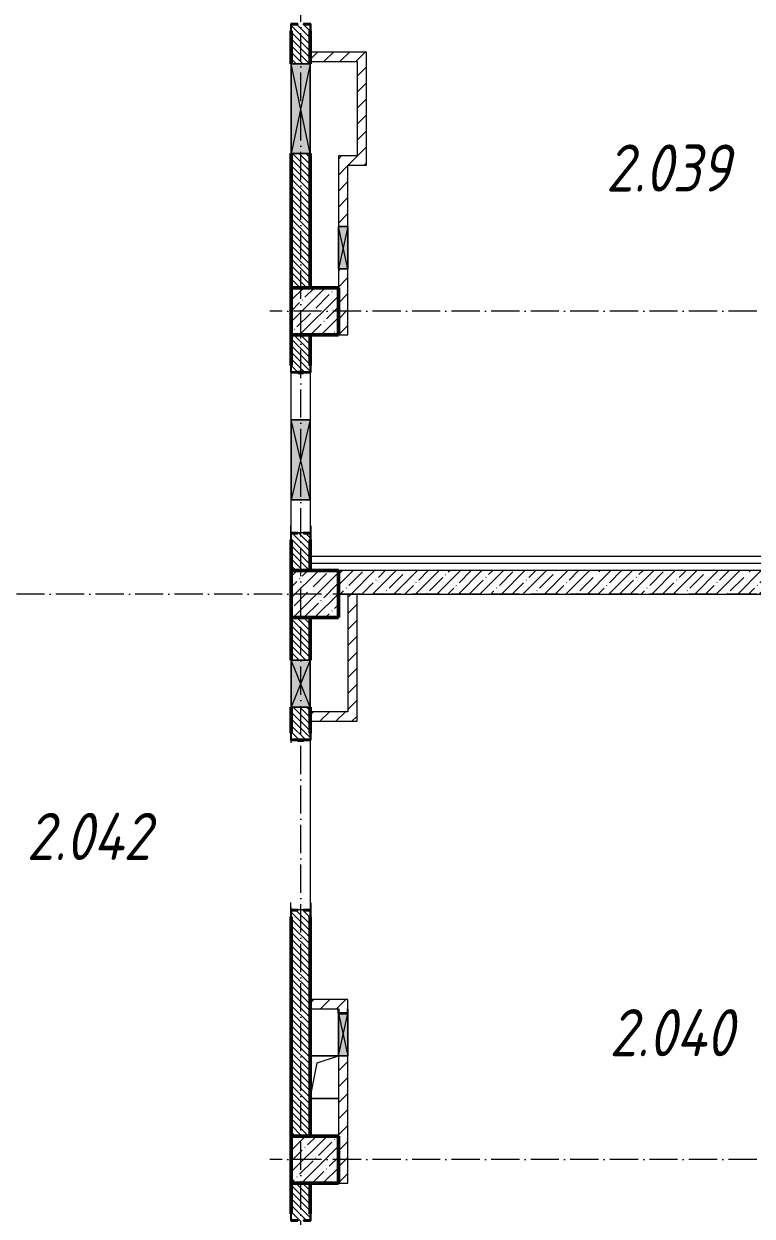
# Model space of a CAD drawing. Header units: millimetres. Extents: x -213536 to 1564669, y -45299 to 942238.
# Drawn here: x 74819 to 82552, y 468747 to 481397 of the extents above; entities that cross this region are included whole.
import ezdxf

# ---------------------------------------------------------------- set-up
doc = ezdxf.new("R2010")
doc.units = ezdxf.units.MM
doc.linetypes.add('50_200_ШТРИХ_1Т_ш5_п1_п1_', pattern=[700, 500, -100, 0, -100])
for name, color, linetype, lineweight in [('3.1) ЖБ окна 1.2 м', 102, 'Continuous', 30), ('A-DETL-____-OTLN-4', 7, 'Continuous', 18), ('A-DETL-GENF-OTLN', 7, 'Continuous', 9), ('A-FLOR-____-OTLN', 7, 'Continuous', 9), ('A-GENM-____-MCUT', 7, 'Continuous', 25), ('A-GENM-____-OTLN', 7, 'Continuous', 9), ('A-GENM-____-OTLN-1', 7, 'Continuous', 25), ('A-GLAZ-____-OTLN', 7, 'Continuous', 9), ('A-WALL-____-MCUT-1', 7, 'Continuous', 9), ('A-WALL-____-MCUT-2', 7, 'Continuous', 50), ('A-WALL-____-PATT-1', 7, 'Continuous', 9), ('A-WALL-FNSH-MCUT-1', 7, 'Continuous', 9), ('I-WALL-____-OTLN', 7, 'Continuous', 9), ('S-COLS-____-MCUT', 7, 'Continuous', 50), ('S-COLS-____-OTLN', 7, 'Continuous', 9), ('S-GRID-____-OTLN-1', 7, '50_200_ШТРИХ_1Т_ш5_п1_п1_', 9), ('Марки помещений', 7, 'Continuous', 9)]:
    doc.layers.add(name, color=color, linetype=linetype, lineweight=lineweight)
doc.styles.add('ISOCPEUR_I_3', font='isocpeui.ttf', dxfattribs={"width": 0.85, "height": 2.2})
pattern_1 = [(45, (-15591.66, 459015.94), (-84.85281, 84.85281), [])]
pattern_2 = [(135, (-15591.663, 459015.94), (-35.35534, -35.35534), [])]

# ---------------------------------------------------------------- blocks, each defined once
blk = doc.blocks.new('BSC_Колонна _Прямоугольная - 500х500-V25-АР1_План отверстий 2 этажа в осях 1-64_А-ГГ')
at = {"layer": 'S-COLS-____-OTLN'}
h = blk.add_hatch(dxfattribs=at)
h.set_pattern_fill('FP_54', color=256, style=0, pattern_type=2)
h.set_pattern_definition([(45, (-93500, -16331.04), (-114.04925, 114.04925), []), (45, (-93385.95, -16331.04), (-114.04925, 114.04925), [201.613, -40.323, 3.353, -36.97])])
h.paths.add_polyline_path([(-250, -250), (250, -250), (250, 250), (-250, 250)], flags=0)
at = {"layer": 'S-COLS-____-MCUT'}
for p, q in [((250, 250), (-250, 250)), ((-250, 250), (-250, -250)), ((250, -250), (250, 250)), ((-250, -250), (250, -250))]:
    blk.add_line(p, q, dxfattribs=at)
blk = doc.blocks.new('BSC_Колонна _Прямоугольная - 500х500-V33-АР1_План отверстий 2 этажа в осях 1-64_А-ГГ')
at = {"layer": 'S-COLS-____-OTLN'}
h = blk.add_hatch(dxfattribs=at)
h.set_pattern_fill('FP_62', color=256, style=0, pattern_type=2)
h.set_pattern_definition([(45, (-93500, -19331.04), (-114.04925, 114.04925), []), (45, (-93385.95, -19331.04), (-114.04925, 114.04925), [201.613, -40.323, 3.353, -36.97])])
h.paths.add_polyline_path([(-250, -250), (250, -250), (250, 250), (-250, 250)], flags=0)
at = {"layer": 'S-COLS-____-MCUT'}
for p, q in [((250, 250), (-250, 250)), ((-250, 250), (-250, -250)), ((250, -250), (250, 250)), ((-250, -250), (250, -250))]:
    blk.add_line(p, q, dxfattribs=at)
blk = doc.blocks.new('BSC_Колонна _Прямоугольная - 500х500-V76-АР1_План отверстий 2 этажа в осях 1-64_А-ГГ')
at = {"layer": 'S-COLS-____-OTLN'}
h = blk.add_hatch(dxfattribs=at)
h.set_pattern_fill('FP_105', color=256, style=0, pattern_type=2)
h.set_pattern_definition([(45, (-93500, -10331.04), (-114.04925, 114.04925), []), (45, (-93385.95, -10331.04), (-114.04925, 114.04925), [201.613, -40.323, 3.353, -36.97])])
h.paths.add_polyline_path([(-250, -250), (250, -250), (250, 250), (-250, 250)], flags=0)
at = {"layer": 'S-COLS-____-MCUT'}
for p, q in [((250, 250), (-250, 250)), ((-250, 250), (-250, -250)), ((250, -250), (250, 250)), ((-250, -250), (250, -250))]:
    blk.add_line(p, q, dxfattribs=at)
blk = doc.blocks.new('АР_Перемычка - АР_Перемычка-28448550-АР1_План отверстий 2 этажа в осях 1-64_А-ГГ')
at = {"layer": 'A-GENM-____-OTLN'}
blk.add_line((-350, -100), (-342, -100), dxfattribs=at)
blk = doc.blocks.new('Фахверк_СКБ_Уголок - 200_3960-28268576-АР1_План отверстий 2 этажа в осях 1-64_А-ГГ')
at = {"layer": 'A-GENM-____-MCUT'}
for p, q in [((200, 156), (125, 156)), ((125, 156), (125, 81)), ((131, 81), (131, 150)), ((131, 150), (200, 150)), ((200, 150), (200, 156)), ((125, 81), (131, 81)), ((131, 19), (125, 19)), ((125, 19), (125, -56)), ((131, -50), (131, 19)), ((125, -56), (200, -56)), ((200, -50), (131, -50)), ((200, -56), (200, -50))]:
    blk.add_line(p, q, dxfattribs=at)
blk = doc.blocks.new('154_Стойка_СКБ_Уголок - СМ-2480_200-28346303-АР1_План отверстий 2 этажа в осях 1-64_А-ГГ')
at = {"layer": 'A-GENM-____-MCUT'}
for p, q in [((125, 156), (125, 81)), ((200, 156), (125, 156)), ((131, 81), (131, 150)), ((131, 150), (200, 150)), ((200, 150), (200, 156)), ((125, 81), (131, 81)), ((131, 19), (125, 19)), ((125, 19), (125, -56)), ((131, -50), (131, 19)), ((125, -56), (200, -56)), ((200, -50), (131, -50)), ((200, -56), (200, -50))]:
    blk.add_line(p, q, dxfattribs=at)
blk = doc.blocks.new('Стойка_Влож_Полоса боковая - Полоса-28213942-АР1_План отверстий 2 этажа в осях 1-64_А-ГГ')
at = {"layer": 'A-GENM-____-OTLN'}
for p, q in [((-5, 60), (0, 60)), ((-5, -60), (-5, 60)), ((0, 31), (0, -31)), ((0, -60), (-5, -60))]:
    blk.add_line(p, q, dxfattribs=at)
blk = doc.blocks.new('Стойка_Влож_Уголок_Опорный - Уголок-28213941-АР1_План отверстий 2 этажа в осях 1-64_А-ГГ')
at = {"layer": 'A-GENM-____-OTLN'}
for p, q in [((-212, -6), (-212, 0)), ((0, 0), (0, -6)), ((-212, -75), (-212, -6)), ((-212, -6), (-206, -6)), ((-212, -75), (-206, -75)), ((-6, -6), (0, -6)), ((-6, -75), (0, -75)), ((0, -6), (0, -75))]:
    blk.add_line(p, q, dxfattribs=at)
blk = doc.blocks.new('АР_Перемычка - АР_Перемычка-28444941-АР1_План отверстий 2 этажа в осях 1-64_А-ГГ')
at = {"layer": 'A-GENM-____-OTLN'}
blk.add_line((-400, -100), (-392, -100), dxfattribs=at)
blk = doc.blocks.new('AR_Отверстие прямоугольное _в плите_ - AR_Отверстие прямоугольное _в плите_-30552603-АР1_План отверстий 2 этажа в осях 1-64_А-ГГ')
at = {"layer": 'A-GENM-____-OTLN'}
for p, q in [((150, 225), (-150, 225)), ((-150, -225), (-75, 150)), ((-75, 150), (150, 225)), ((-150, -225), (150, -225))]:
    blk.add_line(p, q, dxfattribs=at)
blk = doc.blocks.new('AR_Отверстие прямоугольное _в стене_ - AR_Отверстие прямоугольное _в стене__ОВ-36797345-АР1_План отверстий 2 этажа в осях 1-64_А-ГГ')
at = {"layer": 'A-GLAZ-____-OTLN'}
blk.add_hatch(color=256, dxfattribs=at).paths.add_polyline_path([(-225, 47), (-225, -50), (225, -50), (225, 50), (-225, 50)], flags=0)
at = {"layer": 'A-DETL-GENF-OTLN'}
for p, q in [((-225, -50), (-225, 50)), ((-225, 50), (225, 50)), ((225, 50), (-225, -50)), ((-225, 50), (225, -50)), ((225, 50), (-225, 50)), ((-225, 50), (-225, -50)), ((225, -50), (-225, -50)), ((-225, -50), (225, -50))]:
    blk.add_line(p, q, dxfattribs=at)
blk = doc.blocks.new('AR_Отверстие прямоугольное _в стене_ - AR_Отверстие прямоугольное _в стене__ОВ-36854413-АР1_План отверстий 2 этажа в осях 1-64_А-ГГ')
at = {"layer": 'A-GLAZ-____-OTLN'}
blk.add_hatch(color=256, dxfattribs=at).paths.add_polyline_path([(225, -50), (225, 50), (-225, 50), (-225, -50)], flags=0)
at = {"layer": 'A-DETL-GENF-OTLN'}
for p, q in [((-225, -50), (-225, 50)), ((-225, 50), (225, 50)), ((225, 50), (-225, -50)), ((-225, 50), (225, -50)), ((225, 50), (-225, 50)), ((-225, 50), (-225, -50)), ((225, 50), (225, -50)), ((225, -50), (225, 50)), ((225, -50), (-225, -50)), ((-225, -50), (225, -50))]:
    blk.add_line(p, q, dxfattribs=at)
blk = doc.blocks.new('AR_Отверстие прямоугольное _в стене_ - AR_Отверстие прямоугольное _в стене__ОВ-36854551-АР1_План отверстий 2 этажа в осях 1-64_А-ГГ')
at = {"layer": 'A-GLAZ-____-OTLN'}
blk.add_hatch(color=256, dxfattribs=at).paths.add_polyline_path([(250, -100), (250, 100), (-250, 100), (-250, -100)], flags=0)
at = {"layer": 'A-DETL-GENF-OTLN'}
for p, q in [((-250, -100), (-250, 100)), ((-250, 100), (250, 100)), ((250, 100), (-250, -100)), ((-250, 100), (250, -100)), ((250, 100), (-250, 100)), ((-250, 100), (-250, -100)), ((250, 100), (250, -100)), ((250, -100), (250, 100)), ((250, -100), (-250, -100)), ((-250, -100), (250, -100))]:
    blk.add_line(p, q, dxfattribs=at)
blk = doc.blocks.new('AR_Отверстие прямоугольное _в стене__БезПР - AR_Отверстие прямоугольное _в стене__БезПР-36789241-АР1_План отверстий 2 этажа в осях 1-64_А-ГГ')
at = {"layer": 'A-GLAZ-____-OTLN'}
blk.add_hatch(color=256, dxfattribs=at).paths.add_polyline_path([(475, -100), (475, 100), (-475, 100), (-475, -100), (105, -100)], flags=0)
at = {"layer": 'A-DETL-GENF-OTLN'}
for p, q in [((-475, -100), (-475, 100)), ((-475, 100), (475, 100)), ((475, 100), (-475, -100)), ((-475, 100), (475, -100)), ((475, 100), (-475, 100)), ((-475, 100), (-475, -100)), ((475, 100), (475, -100)), ((475, -100), (475, 100)), ((475, -100), (-475, -100)), ((-475, -100), (475, -100))]:
    blk.add_line(p, q, dxfattribs=at)
at = {"layer": 'A-GLAZ-____-OTLN'}
blk.add_line((475, 100), (-475, 100), dxfattribs=at)
blk = doc.blocks.new('AR_Отверстие прямоугольное _в стене_ - AR_Отверстие прямоугольное _в стене__ОВ-36798040-АР1_План отверстий 2 этажа в осях 1-64_А-ГГ')
at = {"layer": 'A-GLAZ-____-OTLN'}
blk.add_hatch(color=256, dxfattribs=at).paths.add_polyline_path([(425, -100), (425, 100), (-425, 100), (-425, -100)], flags=0)
at = {"layer": 'A-DETL-GENF-OTLN'}
for p, q in [((-425, -100), (-425, 100)), ((-425, 100), (425, 100)), ((425, 100), (-425, -100)), ((-425, 100), (425, -100)), ((425, 100), (-425, 100)), ((-425, 100), (-425, -100)), ((425, 100), (425, -100)), ((425, -100), (425, 100)), ((425, -100), (-425, -100)), ((-425, -100), (425, -100))]:
    blk.add_line(p, q, dxfattribs=at)
blk = doc.blocks.new('154_Фахверк_СКБ_Швеллер - Тип_100_3960_зеркало-36793856-АР1_План отверстий 2 этажа в осях 1-64_А-ГГ')
at = {"layer": 'A-GENM-____-MCUT'}
for p, q in [((175, 50), (125, 50)), ((125, 50), (125, -50)), ((128, 47), (175, 47)), ((128, -47), (128, 47)), ((175, 47), (175, 50)), ((125, -50), (175, -50)), ((175, -47), (128, -47)), ((175, -50), (175, -47))]:
    blk.add_line(p, q, dxfattribs=at)
blk = doc.blocks.new('2этаж')
at = {"layer": 'S-GRID-____-OTLN-1', "color": 251, "ltscale": 0.6, "true_color": 0x636466}
for p, q in [((77758.3, 454533.3), (77758.3, 508896.9)), ((88482.7, 478347), (77429.6, 478347)), ((88482.7, 475347), (51735.1, 475347)), ((88482.7, 469347), (77429.6, 469347))]:
    blk.add_line(p, q, dxfattribs=at)

msp = doc.modelspace()

# ---------------------------------------------------------------- hatches: boundary and pattern name
at = {"layer": 'A-WALL-____-PATT-1'}
h = msp.add_hatch(dxfattribs=at)
h.set_pattern_fill('FP_6', color=256, style=0, pattern_type=2)
h.set_pattern_definition(pattern_2)
h.paths.add_polyline_path([(77858.3, 478597), (77858.3, 480022), (77658.3, 480022), (77658.3, 478597)], flags=0)
h.paths.add_polyline_path([(77658.3, 480972), (77858.3, 480972), (77858.3, 481391), (77789.3, 481391), (77789.3, 481397), (77727.3, 481397), (77727.3, 481391), (77658.3, 481391), (77658.3, 481322)], flags=0)
h.paths.add_polyline_path([(77789.3, 483197), (77789.3, 483203), (77858.3, 483203), (77858.3, 483797), (77658.3, 483797), (77658.3, 483203), (77727.3, 483203), (77727.3, 483197)], flags=0)
h.paths.add_polyline_path([(77658.3, 483997), (77858.3, 483997), (77858.3, 484097), (77658.3, 484097)], flags=0)
h = msp.add_hatch(dxfattribs=at)
h.set_pattern_fill('FP_4', color=256, style=0, pattern_type=2)
h.set_pattern_definition(pattern_1)
h.paths.add_polyline_path([(78358.3, 480997), (78458.3, 480997), (78458.3, 481097), (77858.3, 481097), (77858.3, 480997), (78070.3, 480997)], flags=0)
h = msp.add_hatch(dxfattribs=at)
h.set_pattern_fill('FP_4', color=256, style=0, pattern_type=2)
h.set_pattern_definition(pattern_1)
h.paths.add_polyline_path([(78458.3, 479997), (78458.3, 480997), (78358.3, 480997), (78358.3, 479997)], flags=0)
h = msp.add_hatch(dxfattribs=at)
h.set_pattern_fill('FP_4', color=256, style=0, pattern_type=2)
h.set_pattern_definition(pattern_1)
h.paths.add_polyline_path([(78258.3, 479897), (78458.3, 479897), (78458.3, 479997), (78158.3, 479997), (78158.3, 479897)], flags=0)
h = msp.add_hatch(dxfattribs=at)
h.set_pattern_fill('FP_4', color=256, style=0, pattern_type=2)
h.set_pattern_definition(pattern_1)
h.paths.add_polyline_path([(78258.3, 478097), (78258.3, 478797), (78158.3, 478797), (78158.3, 478097)], flags=0)
h.paths.add_polyline_path([(78258.3, 479247), (78258.3, 479897), (78158.3, 479897), (78158.3, 479247)], flags=0)
h = msp.add_hatch(dxfattribs=at)
h.set_pattern_fill('FP_6', color=256, style=0, pattern_type=2)
h.set_pattern_definition(pattern_2)
h.paths.add_polyline_path([(77858.3, 475597), (77858.3, 475991), (77789.3, 475991), (77789.3, 475997), (77727.3, 475997), (77727.3, 475991), (77658.3, 475991), (77658.3, 475597), (77818.3, 475597)], flags=0)
h.paths.add_polyline_path([(77727.3, 477697), (77789.3, 477697), (77789.3, 477703), (77858.3, 477703), (77858.3, 478097), (77658.3, 478097), (77658.3, 477703), (77727.3, 477703)], flags=0)
h = msp.add_hatch(dxfattribs=at)
h.set_pattern_fill('FP_25', color=256, style=0, pattern_type=2)
h.set_pattern_definition([(45, (-15591.66, 459015.94), (-114.04925, 114.04925), []), (45, (-15477.61, 459015.94), (-114.04925, 114.04925), [201.612, -40.322, 3.353, -36.97])])
h.paths.add_polyline_path([(85158.3, 475347), (85158.3, 475597), (78158.3, 475597), (78158.3, 475347), (85140.1, 475347)], flags=0)
h = msp.add_hatch(dxfattribs=at)
h.set_pattern_fill('FP_4', color=256, style=0, pattern_type=2)
h.set_pattern_definition(pattern_1)
h.paths.add_polyline_path([(78358.3, 474097), (78358.3, 475347), (78258.3, 475347), (78258.3, 474097)], flags=0)
h = msp.add_hatch(dxfattribs=at)
h.set_pattern_fill('FP_6', color=256, style=0, pattern_type=2)
h.set_pattern_definition(pattern_2)
h.paths.add_polyline_path([(77658.3, 469597), (77858.3, 469597), (77858.3, 471991), (77789.3, 471991), (77789.3, 471997), (77727.3, 471997), (77727.3, 471991), (77658.3, 471991), (77658.3, 470071.8)], flags=0)
h.paths.add_polyline_path([(77789.3, 473797), (77789.3, 473803), (77858.3, 473803), (77858.3, 474147), (77658.3, 474147), (77659.3, 473803), (77727.3, 473803), (77727.3, 473797)], flags=0)
h.paths.add_polyline_path([(77789.1, 474647), (77858.3, 474647), (77858.3, 475097), (77658.3, 475097), (77658.3, 474647)], flags=0)
h = msp.add_hatch(dxfattribs=at)
h.set_pattern_fill('FP_4', color=256, style=0, pattern_type=2)
h.set_pattern_definition(pattern_1)
h.paths.add_polyline_path([(77858.3, 473997), (78358.3, 473997), (78358.3, 474097), (77858.3, 474097)], flags=0)
h = msp.add_hatch(dxfattribs=at)
h.set_pattern_fill('FP_4', color=256, style=0, pattern_type=2)
h.set_pattern_definition(pattern_1)
h.paths.add_polyline_path([(78255.3, 470947), (78258.3, 470947), (78258.3, 471047), (77858.3, 471047), (77858.3, 470947), (78161.3, 470947)], flags=0)
h = msp.add_hatch(dxfattribs=at)
h.set_pattern_fill('FP_4', color=256, style=0, pattern_type=2)
h.set_pattern_definition(pattern_1)
h.paths.add_polyline_path([(78258.3, 469097), (78258.3, 470447), (78158.3, 470447), (78158.3, 469097)], flags=0)
h.paths.add_polyline_path([(78255.3, 470900), (78255.3, 470947), (78161.3, 470947), (78161.3, 470900)], flags=0)
h = msp.add_hatch(dxfattribs=at)
h.set_pattern_fill('FP_6', color=256, style=0, pattern_type=2)
h.set_pattern_definition(pattern_2)
h.paths.add_polyline_path([(77858.3, 466597), (77858.3, 466991), (77789.3, 466991), (77789.3, 466997), (77727.3, 466997), (77727.3, 466991), (77658.3, 466991), (77658.3, 466597)], flags=0)
h.paths.add_polyline_path([(77789.3, 468697), (77789.3, 468703), (77858.3, 468703), (77858.3, 469097), (77658.3, 469097), (77658.3, 468703), (77727.3, 468703), (77727.3, 468697)], flags=0)

# ---------------------------------------------------------------- linework, layer by layer
at = {"layer": 'A-DETL-____-OTLN-4'}
for p, q in [((85408.3, 475747), (77858.3, 475747)), ((85408.3, 475672), (77858.3, 475672))]:
    msp.add_line(p, q, dxfattribs=at)
at = {"layer": 'A-FLOR-____-OTLN'}
for p, q in [((77858.3, 470447), (78158.3, 470447)), ((78158.3, 469997), (77858.3, 469997))]:
    msp.add_line(p, q, dxfattribs=at)
at = {"layer": 'A-WALL-____-MCUT-1'}
for p, q in [((85158.3, 475597), (78158.3, 475597)), ((78158.3, 475347), (85158.3, 475347))]:
    msp.add_line(p, q, dxfattribs=at)
at = {"layer": 'A-WALL-____-MCUT-2'}
for p, q in [((77658.3, 481322), (77658.3, 480972)), ((77858.3, 480972), (77858.3, 481322)), ((77658.3, 480022), (77658.3, 478597)), ((77858.3, 478597), (77858.3, 480022)), ((77658.3, 478097), (77658.3, 477772)), ((77858.3, 477772), (77858.3, 478097)), ((77727.3, 477697), (77789.3, 477697)), ((77658.3, 475922), (77658.3, 475597)), ((77858.3, 475597), (77858.3, 475922)), ((77658.3, 475097), (77658.3, 474647)), ((77858.3, 474647), (77858.3, 475097)), ((77658.3, 474147), (77658.3, 473872)), ((77858.3, 473872), (77858.3, 474147)), ((77727.3, 473797), (77789.3, 473797)), ((77658.3, 471922), (77658.3, 469597)), ((77858.3, 469597), (77858.3, 471922)), ((77658.3, 469097), (77658.3, 468772)), ((77858.3, 468772), (77858.3, 469097))]:
    msp.add_line(p, q, dxfattribs=at)
at = {"layer": 'A-WALL-FNSH-MCUT-1'}
for p, q in [((78458.3, 481097), (77858.3, 481097)), ((78458.3, 479897), (78458.3, 481097)), ((77858.3, 480997), (78358.3, 480997)), ((78358.3, 480997), (78358.3, 479997)), ((78358.3, 479997), (78158.3, 479997)), ((78158.3, 479997), (78158.3, 479247)), ((78258.3, 479897), (78458.3, 479897)), ((78258.3, 479247), (78258.3, 479897)), ((78158.3, 478797), (78158.3, 478597)), ((78258.3, 478097), (78258.3, 478797)), ((78158.3, 478097), (78258.3, 478097)), ((78258.3, 475347), (78258.3, 474097)), ((78358.3, 473997), (78358.3, 475347)), ((78258.3, 474097), (77858.3, 474097)), ((77858.3, 473997), (78358.3, 473997)), ((78258.3, 471047), (77858.3, 471047)), ((77858.3, 471047), (77858.3, 470947)), ((78258.3, 470947), (78258.3, 471047)), ((77858.3, 470947), (78158.3, 470947)), ((78158.3, 470447), (78158.3, 469597)), ((78258.3, 469097), (78258.3, 470447)), ((78158.3, 469097), (78258.3, 469097))]:
    msp.add_line(p, q, dxfattribs=at)
at = {"layer": 'I-WALL-____-OTLN'}
for p, q in [((77658.3, 477197), (77658.3, 477697)), ((77858.3, 477697), (77858.3, 477197)), ((77658.3, 475997), (77658.3, 476347)), ((77858.3, 476347), (77858.3, 475997)), ((77658.3, 473767), (77658.3, 473797)), ((77858.3, 473797), (77858.3, 471997)), ((77658.3, 471997), (77658.3, 472027))]:
    msp.add_line(p, q, dxfattribs=at)

# ---------------------------------------------------------------- block references
at = {"layer": '3.1) ЖБ окна 1.2 м'}
msp.add_blockref('2этаж', (0, 0), dxfattribs=at)
at = {"layer": 'A-GENM-____-OTLN'}
for name, p, rotation in [('Стойка_Влож_Уголок_Опорный - Уголок-28213941-АР1_План отверстий 2 этажа в осях 1-64_А-ГГ', (77652.3, 475997), 180), ('Стойка_Влож_Полоса боковая - Полоса-28213942-АР1_План отверстий 2 этажа в осях 1-64_А-ГГ', (77758.3, 475997), 269.9999999999999), ('АР_Перемычка - АР_Перемычка-28448550-АР1_План отверстий 2 этажа в осях 1-64_А-ГГ', (77758.3, 475997), 89.9999999999999), ('Стойка_Влож_Уголок_Опорный - Уголок-28213941-АР1_План отверстий 2 этажа в осях 1-64_А-ГГ', (77652.3, 471997), 180), ('Стойка_Влож_Полоса боковая - Полоса-28213942-АР1_План отверстий 2 этажа в осях 1-64_А-ГГ', (77758.3, 471997), 269.9999999999999), ('АР_Перемычка - АР_Перемычка-28444941-АР1_План отверстий 2 этажа в осях 1-64_А-ГГ', (77758.3, 471997), 89.9999999999999)]:
    msp.add_blockref(name, p, dxfattribs=dict(at, rotation=rotation))
msp.add_blockref('AR_Отверстие прямоугольное _в плите_ - AR_Отверстие прямоугольное _в плите_-30552603-АР1_План отверстий 2 этажа в осях 1-64_А-ГГ', (78008.3, 470222), dxfattribs=at)
at = {"layer": 'A-GENM-____-OTLN-1'}
for name, p, rotation in [('154_Стойка_СКБ_Уголок - СМ-2480_200-28346303-АР1_План отверстий 2 этажа в осях 1-64_А-ГГ', (77708.3, 481522), 269.9999999999999), ('Фахверк_СКБ_Уголок - 200_3960-28268576-АР1_План отверстий 2 этажа в осях 1-64_А-ГГ', (77808.3, 477572), 89.9999999999999), ('154_Стойка_СКБ_Уголок - СМ-2480_200-28346303-АР1_План отверстий 2 этажа в осях 1-64_А-ГГ', (77708.3, 476122), 269.9999999999999), ('Фахверк_СКБ_Уголок - 200_3960-28268576-АР1_План отверстий 2 этажа в осях 1-64_А-ГГ', (77808.3, 473672), 89.9999999999999), ('154_Стойка_СКБ_Уголок - СМ-2480_200-28346303-АР1_План отверстий 2 этажа в осях 1-64_А-ГГ', (77708.3, 472122), 269.9999999999999), ('154_Фахверк_СКБ_Швеллер - Тип_100_3960_зеркало-36793856-АР1_План отверстий 2 этажа в осях 1-64_А-ГГ', (78208.3, 470772), 90), ('Фахверк_СКБ_Уголок - 200_3960-28268576-АР1_План отверстий 2 этажа в осях 1-64_А-ГГ', (77808.3, 468572), 89.9999999999999)]:
    msp.add_blockref(name, p, dxfattribs=dict(at, rotation=rotation))
at = {"layer": 'A-GLAZ-____-OTLN'}
for name, p, rotation in [('AR_Отверстие прямоугольное _в стене__БезПР - AR_Отверстие прямоугольное _в стене__БезПР-36789241-АР1_План отверстий 2 этажа в осях 1-64_А-ГГ', (77758.3, 480497), 269.9999999999999), ('AR_Отверстие прямоугольное _в стене_ - AR_Отверстие прямоугольное _в стене__ОВ-36854413-АР1_План отверстий 2 этажа в осях 1-64_А-ГГ', (78208.3, 479022), 270), ('AR_Отверстие прямоугольное _в стене_ - AR_Отверстие прямоугольное _в стене__ОВ-36798040-АР1_План отверстий 2 этажа в осях 1-64_А-ГГ', (77758.3, 476772), 269.9999999999999), ('AR_Отверстие прямоугольное _в стене_ - AR_Отверстие прямоугольное _в стене__ОВ-36854551-АР1_План отверстий 2 этажа в осях 1-64_А-ГГ', (77758.3, 474397), 269.9999999999999), ('AR_Отверстие прямоугольное _в стене_ - AR_Отверстие прямоугольное _в стене__ОВ-36797345-АР1_План отверстий 2 этажа в осях 1-64_А-ГГ', (78208.3, 470672), 90)]:
    msp.add_blockref(name, p, dxfattribs=dict(at, rotation=rotation))
at = {"layer": 'S-COLS-____-OTLN'}
for name, p in [('BSC_Колонна _Прямоугольная - 500х500-V33-АР1_План отверстий 2 этажа в осях 1-64_А-ГГ', (77908.3, 478347)), ('BSC_Колонна _Прямоугольная - 500х500-V25-АР1_План отверстий 2 этажа в осях 1-64_А-ГГ', (77908.3, 475347)), ('BSC_Колонна _Прямоугольная - 500х500-V76-АР1_План отверстий 2 этажа в осях 1-64_А-ГГ', (77908.3, 469347))]:
    msp.add_blockref(name, p, dxfattribs=at)

# ---------------------------------------------------------------- texts
at = {"layer": 'Марки помещений', "char_height": 500, "attachment_point": 1, "style": 'ISOCPEUR_I_3'}
for s, insert, width in [('2.039', (80999, 480117.6), 785.654), ('2.042', (74848, 473026), 817.721), ('2.040', (81036, 470943.8), 817.721)]:
    msp.add_mtext(s, dxfattribs=dict(at, insert=insert, width=width))

doc.saveas('drawing.dxf')
